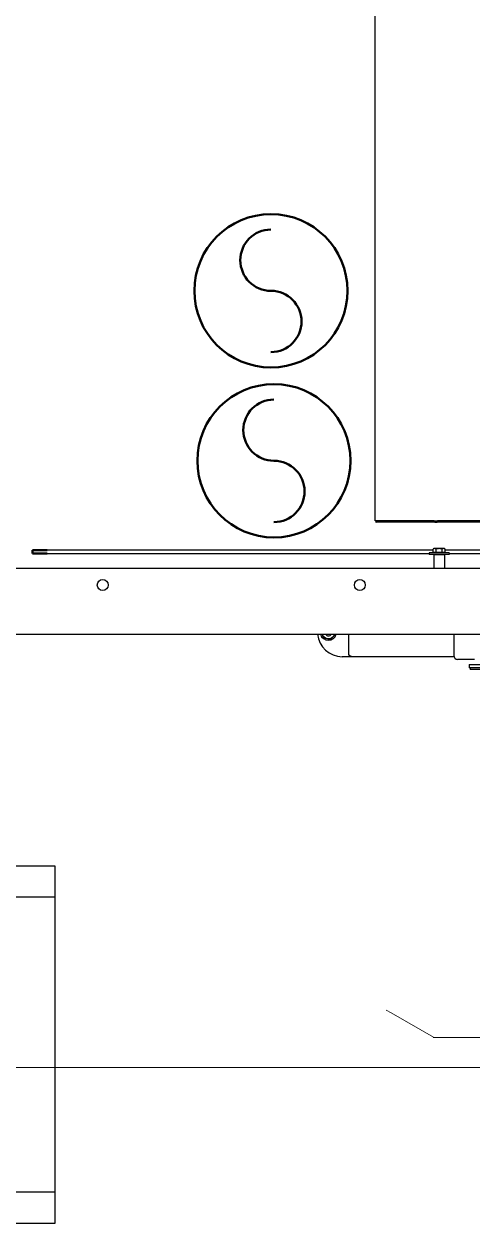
# Model space of a CAD drawing. Extents: x -3873 to 164127, y 7129 to 96529.
# Drawn here: x 52970 to 53789, y 41086 to 43277 of the extents above; entities that cross this region are included whole.
import ezdxf

# ---------------------------------------------------------------- set-up
doc = ezdxf.new("R2010")
doc.units = 0
doc.header["$PDMODE"] = 35
doc.header["$PDSIZE"] = 25
doc.layers.get('0').update_dxf_attribs({"linetype": 'CONTINUOUS'})
for name, color, linetype in [('CONSUMPTION', 1, 'CONTINUOUS'), ('KROMEKA', 1, 'CONTINUOUS'), ('LAYOUT', 90, 'CONTINUOUS')]:
    doc.layers.add(name, color=color, linetype=linetype)
for name, color, linetype, lineweight in [('LAYOUT Kromeka', 1, 'CONTINUOUS', 5), ('Sketch Geometry (ISO)', 7, 'CONTINUOUS', 25), ('Visible (ISO)', 7, 'CONTINUOUS', 50)]:
    doc.layers.add(name, color=color, linetype=linetype, lineweight=lineweight)
doc.layers.get('CONSUMPTION').off()

# ---------------------------------------------------------------- blocks, each defined once
blk = doc.blocks.new('defeathering_scalder_jetstream_multi_bend2')
at = {"ltscale": 20}
for p, q in [((-784, 1173), (-132, 1173)), ((-784, 191), (-784, 1173)), ((-727.3, 1173), (-727.3, 191)), ((-188.6, 1173), (-188.6, 469.3)), ((-132, 1173), (-132, 443.5)), ((-444.6, 635.6), (-400, 712.9)), ((-400, 712.9), (-395, 721.6)), ((-445, 634.3), (-445, 440.5)), ((-525, 500), (-475, 500)), ((-525, 500), (-525, 242.5)), ((-475, 242.5), (-475, 500)), ((-384, 478.2), (-383.2, 478.6)), ((-383.2, 478.6), (-382.4, 479.1)), ((-440.7, 438.5), (-439, 439.8)), ((-439, 439.8), (-425, 451.1)), ((-424.2, 451.7), (-425, 451.1)), ((-89.6, 450.7), (-88.8, 450.1)), ((-88.1, 449.5), (-88.8, 450.1)), ((-50.5, 411.9), (-49.9, 411.2)), ((-49.9, 411.2), (-49.3, 410.4)), ((-546, 10.6), (-267.8, 288.8)), ((-267.8, 288.8), (-207.3, 236.2)), ((-207.3, 236.2), (-489.4, -46)), ((0, 25), (-257.5, 25)), ((0, -25), (0, 25)), ((-489.4, -46), (-546, 10.6)), ((-257.5, -25), (0, -25))]:
    blk.add_line(p, q, dxfattribs=at)
blk.add_lwpolyline([(-500, 500), (-500, 242.5, 0.414213), (-257.5, 0), (0, 0)], format="xyb", dxfattribs=at)
at = {"linetype": 'Continuous', "ltscale": 50}
blk.add_lwpolyline([(-500, 500), (-500, 242.5, 0.414214), (-257.5, 0), (0, 0)], format="xyb", dxfattribs=at)
at = {"ltscale": 20}
for centre, radius, start, end in [((-442.4, 634.3), 2.65, 149.9991, 180.0007), ((-257.5, 242.5), 267.5, 51.1156, 117.8334), ((-257.5, 242.5), 237, 293.4048, 156.5952), ((-257.5, 242.5), 267.5, 118.2333, 128.553), ((-442.4, 440.5), 2.65, 180.0001, 308.768), ((-257.5, 242.5), 267.5, 39.3027, 50.6973), ((-257.5, 242.5), 267.5, 348.8999, 38.8844), ((-257.5, 242.5), 267.5, 180, 216.4002), ((-257.5, 242.5), 217.5, 180, 214.4026), ((-257.5, 242.5), 217.5, 235.5975, 270), ((-257.5, 242.5), 267.5, 233.5999, 270)]:
    blk.add_arc(centre, radius, start, end, dxfattribs=at)
for p in [(-500, 500), (-500, 500), (0, 0), (0, 0), (-500, 0), (-500, 0)]:
    blk.add_point(p, dxfattribs=at)
blk = doc.blocks.new('*U204')
at = {"ltscale": 10}
for p, q in [((55.4, 635.6), (100, 712.9)), ((100, 712.9), (105, 721.6)), ((55, 634.3), (55, 440.5)), ((-25, 500), (25, 500)), ((-25, 500), (-25, 242.5)), ((25, 242.5), (25, 500)), ((116, 478.2), (116.8, 478.6)), ((116.8, 478.6), (117.6, 479.1)), ((59.3, 438.5), (61, 439.8)), ((61, 439.8), (75, 451.1)), ((75.8, 451.7), (75, 451.1)), ((410.4, 450.7), (411.2, 450.1)), ((411.9, 449.5), (411.2, 450.1)), ((449.5, 411.9), (450.1, 411.2)), ((450.1, 411.2), (450.7, 410.4)), ((-46, 10.6), (232.2, 288.8)), ((232.2, 288.8), (292.7, 236.2)), ((292.7, 236.2), (10.6, -46)), ((478.2, 116), (478.6, 116.8)), ((479.1, 117.6), (478.6, 116.8)), ((635.6, 55.4), (712.9, 100)), ((721.6, 105), (712.9, 100)), ((451.1, 75), (439.8, 61)), ((451.7, 75.8), (451.1, 75)), ((439.8, 61), (438.5, 59.3)), ((440.5, 55), (634.3, 55)), ((500, 25), (242.5, 25)), ((500, -25), (500, 25)), ((10.6, -46), (-46, 10.6)), ((242.5, -25), (500, -25))]:
    blk.add_line(p, q, dxfattribs=at)
blk.add_lwpolyline([(0, 500), (0, 242.5, 0.414213), (242.5, 0), (500, 0)], format="xyb", dxfattribs=at)
for centre, radius, start, end in [((57.6, 634.3), 2.65, 149.9991, 180.0007), ((242.5, 242.5), 267.5, 51.1156, 117.8334), ((242.5, 242.5), 237, 293.4048, 156.5952), ((242.5, 242.5), 267.5, 118.2333, 128.553), ((57.6, 440.5), 2.65, 180.0001, 308.768), ((242.5, 242.5), 267.5, 39.3027, 50.6973), ((242.5, 242.5), 267.5, 332.1666, 38.8844), ((242.5, 242.5), 267.5, 180, 216.4002), ((242.5, 242.5), 217.5, 180, 214.4026), ((242.5, 242.5), 267.5, 321.447, 331.7667), ((242.5, 242.5), 217.5, 235.5975, 270), ((440.5, 57.6), 2.65, 141.2317, 269.9981), ((634.3, 57.6), 2.65, 270.0012, 300.0002), ((242.5, 242.5), 267.5, 233.5999, 270)]:
    blk.add_arc(centre, radius, start, end, dxfattribs=at)
at = {"color": 5, "ltscale": 10}
for p in [(0, 500), (500, 0), (0, 0)]:
    blk.add_point(p, dxfattribs=at)
blk = doc.blocks.new('Motor')
at = {"layer": 'Sketch Geometry (ISO)', "color": 1, "lineweight": 50, "true_color": 0xff0000}
blk.add_circle((0, 0), 2, dxfattribs=at)
for centre, start, end in [((0.8, 0), 0, 180), ((-0.8, 0), 180, 0)]:
    blk.add_arc(centre, 0.8, start, end, dxfattribs=at)
blk = doc.blocks.new('KD21-ara_yolma-64')
at = {"layer": 'KROMEKA', "color": 0}
for p, q in [((142, 1490), (142, -760)), ((262, -760), (262, 1490)), ((289.5, 1341.7), (289.5, 643.5)), ((295.5, 636), (295.5, 1341.7)), ((101, 783.5), (101, 802.4)), ((107.4, 790.3), (142, 790.3)), ((101, 597.9), (101, 783.5)), ((347, 740.5), (347, 740.3)), ((349, 740.5), (347, 740.5)), ((347, 632.6), (347, 740.3)), ((349, 742), (2273.5, 742)), ((349, 742), (349, 741.8)), ((349, 634.1), (349, 741.8)), ((288, 606.5), (288, 643.5)), ((291, 643.5), (288, 643.5)), ((291, 606.5), (291, 643.5)), ((291.6, 630.5), (291.6, 636)), ((291.6, 636), (297.7, 636)), ((298.5, 634.5), (297.7, 636)), ((287, 635), (262, 635)), ((287, 615), (262, 615)), ((287, 615), (287, 635)), ((288, 634), (287, 635)), ((288, 616), (287, 615)), ((291.6, 633.6), (291, 633.6)), ((291.6, 616.4), (291, 616.4)), ((291.6, 619.5), (291.6, 630.5)), ((291.6, 630.5), (297.7, 630.5)), ((291.6, 619.5), (297.7, 619.5)), ((291.6, 614), (291.6, 619.5)), ((291.6, 614), (297.7, 614)), ((295.5, 549.4), (295.5, 614)), ((298.5, 615.5), (297.7, 614)), ((297.7, 614), (297.7, 614)), ((298.5, 633.2), (298.5, 634.5)), ((298.5, 625), (298.5, 633.2)), ((298.5, 616.8), (298.5, 625)), ((298.5, 615.5), (298.5, 616.8)), ((347, 632.6), (347, 628.4)), ((347, 475), (347, 628.4)), ((349, 634.1), (349, 627.9)), ((349, 474.1), (349, 627.9)), ((142, 598.3), (103.5, 598.3)), ((291, 606.5), (288, 606.5)), ((289.5, 606.5), (289.5, 549.4)), ((80.5, 539.9), (80.5, 569.9)), ((86.5, 569.9), (80.5, 569.9)), ((86.5, 569.9), (86.5, 539.9)), ((96, 560.3), (96, 591.3)), ((77.5, 531.4), (77.5, 568.4)), ((80.5, 568.4), (77.5, 568.4))]:
    blk.add_line(p, q, dxfattribs=at)
for centre in [(232, 1240), (232, 770)]:
    blk.add_circle(centre, 10, dxfattribs=at)
for centre, radius, start, end in [((146, 802.4), 45, 95.0997, 180), ((146, 827.4), 15, 105.466, 254.534), ((146, 827.4), 12, 109.4712, 167.23), ((146, 827.4), 6.77, 126.1973, 233.8027), ((146, 827.4), 12, 167.23, 227.23), ((146, 827.4), 12, 227.23, 250.5288)]:
    blk.add_arc(centre, radius, start, end, dxfattribs=at)
blk.add_ellipse((103.5, 591.3), major_axis=(-7.5, 0), ratio=0.939693, start_param=4.712389, end_param=6.283185, dxfattribs=at)
for points, weights in [([(135.8, 836.8), (135, 833.2), (134.3, 830.1)], [1, 1.0379548495, 1]), ([(142, 838.7), (139.1, 837.8), (135.8, 836.8)], [1.00494431998, 1.03529649917, 1]), ([(134.3, 830.1), (133.6, 826.9), (132.8, 823.3)], [1, 1.0379548495, 1]), ([(132.8, 823.3), (135.5, 820.8), (137.9, 818.6)], [1, 1.0379548495, 1]), ([(137.9, 818.6), (139.8, 816.8), (142, 814.8)], [1, 1.03148906548, 1.01072861566]), ([(298.5, 633.2), (298.5, 634.5), (297.7, 636)], [1, 1.0379548493, 1]), ([(297.7, 630.5), (298.5, 632), (298.5, 633.2)], [1, 1.0379548493, 1]), ([(298.5, 625), (298.5, 627.5), (297.7, 630.5)], [1, 1.0379548493, 1]), ([(297.7, 619.5), (298.5, 622.5), (298.5, 625)], [1, 1.0379548493, 1]), ([(298.5, 616.8), (298.5, 618), (297.7, 619.5)], [1, 1.0379548493, 1]), ([(297.7, 614), (298.5, 615.5), (298.5, 616.8)], [1, 1.0379548493, 1])]:
    blk.add_rational_spline(points, weights, degree=2, dxfattribs=at)
blk.add_open_spline([(101, 783.5), (101, 785.4), (101.9, 787.3), (103.3, 788.6), (104.5, 789.6), (105.9, 790.2), (107.4, 790.3)], degree=3, knots=[0, 0, 0, 0, 0.880352, 0.880352, 0.880352, 1.570796, 1.570796, 1.570796, 1.570796], dxfattribs=at)
at = {"layer": 'Visible (ISO)'}
for p, q in [((289.5, 1341.7), (289.5, 1368.3)), ((289.5, 1368.3), (295.5, 1368.3)), ((295.5, 1368.3), (295.5, 1341.7))]:
    blk.add_line(p, q, dxfattribs=at)
at = {"layer": 'CONSUMPTION', "xscale": 70, "yscale": 70, "zscale": 70}
for p in [(459, 927), (769.6, 932.5)]:
    blk.add_blockref('Motor', p, dxfattribs=at)

msp = doc.modelspace()

# ---------------------------------------------------------------- linework, layer by layer
at = {"layer": 'LAYOUT Kromeka', "ltscale": 20}
msp.add_line((52353.5, 41369.5), (53853.5, 41369.5), dxfattribs=at)

# ---------------------------------------------------------------- block references
at = {"layer": 'LAYOUT', "color": 2, "ltscale": 20, "xscale": -1, "rotation": 270}
msp.add_blockref('defeathering_scalder_jetstream_multi_bend2', (51853.5, 41869.5), dxfattribs=at)
at = {"layer": 'LAYOUT Kromeka', "ltscale": 20}
for name, p, rotation in [('KD21-ara_yolma-64', (54353.5, 42019.4), 89.99999999999999), ('*U204', (54353.5, 41369.5), 90)]:
    msp.add_blockref(name, p, dxfattribs=dict(at, rotation=rotation))

doc.saveas('drawing.dxf')
